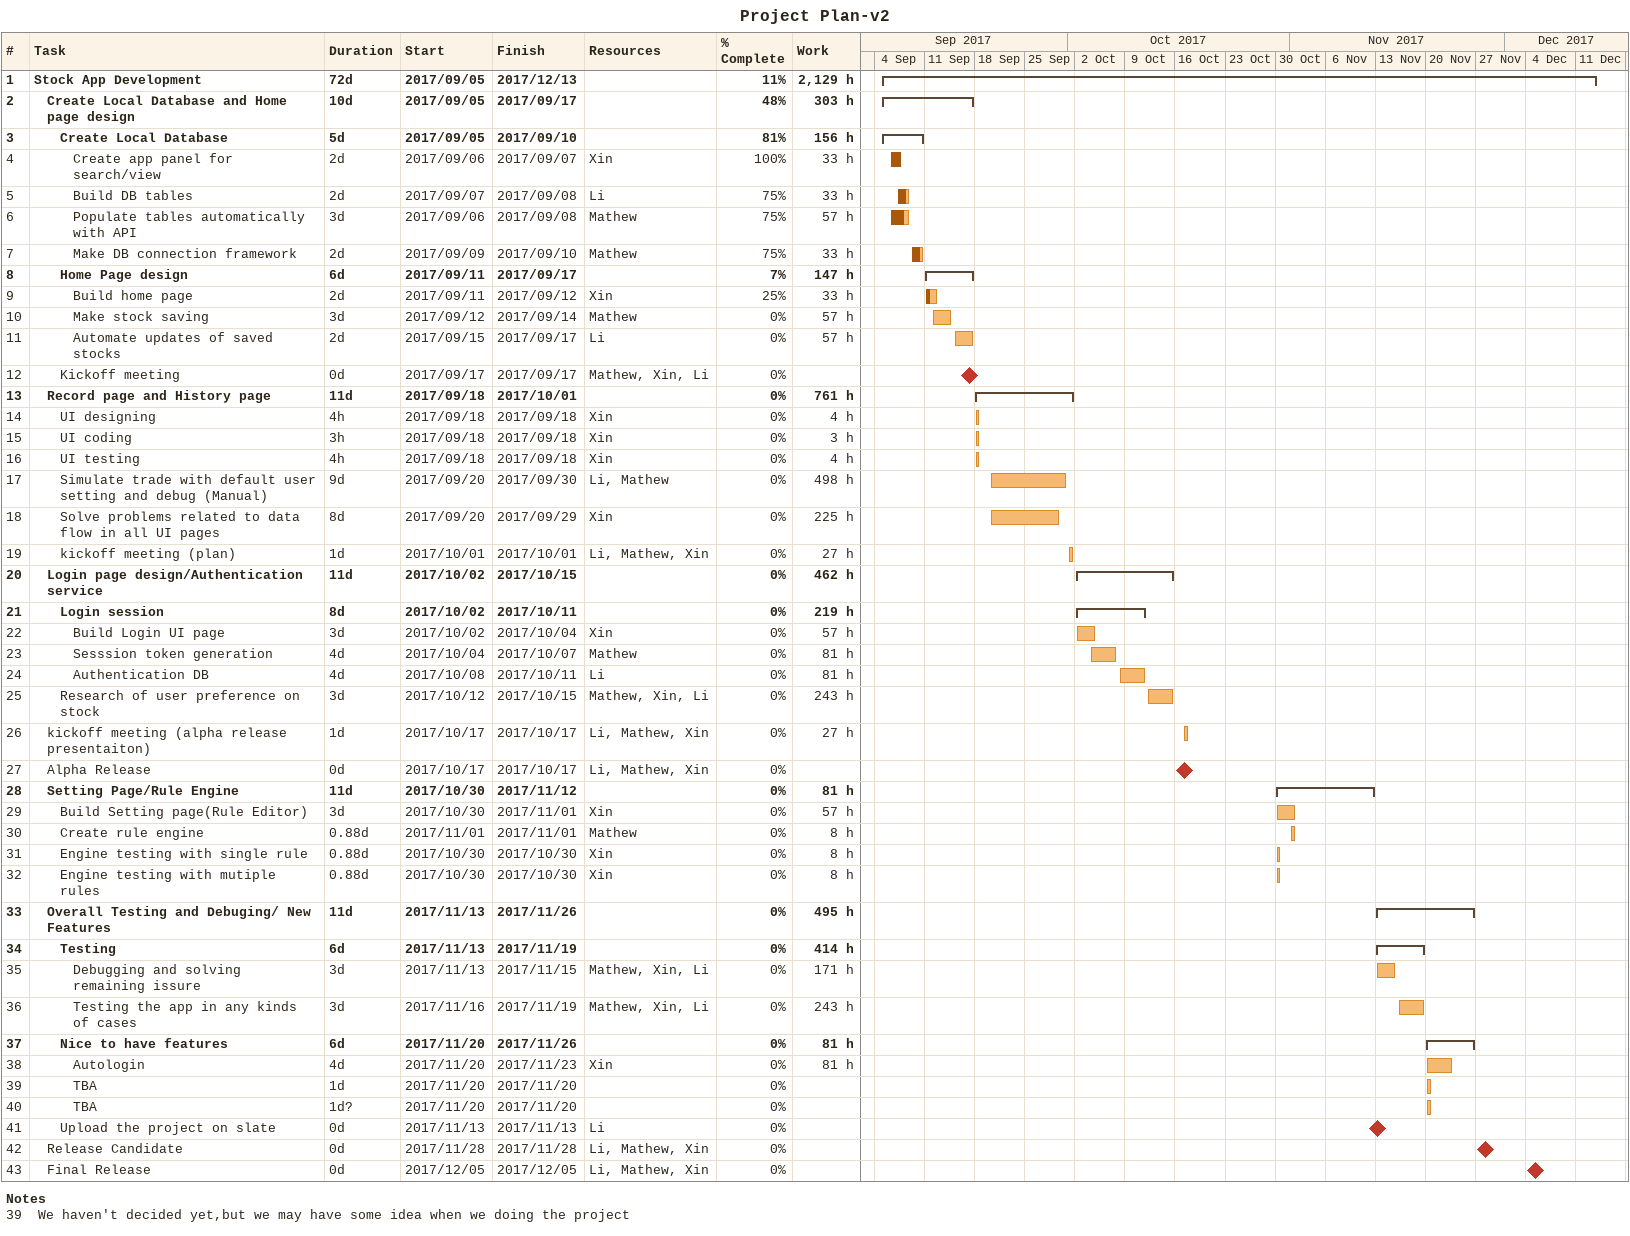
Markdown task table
Project Plan-v2

| ID | Level | Task | Duration | Start | Finish | Resources | % complete | Work (h) |
|---|---|---|---|---|---|---|---|---|
| 1 | 1 | **Stock App Development** | 72d | 2017-09-05 | 2017-12-13 |  | 11 | 2129 |
| 2 | 2 | **Create Local Database and Home page design** | 10d | 2017-09-05 | 2017-09-17 |  | 48 | 303 |
| 3 | 3 | **Create Local Database** | 5d | 2017-09-05 | 2017-09-10 |  | 81 | 156 |
| 4 | 4 | Create app panel for search/view | 2d | 2017-09-06 | 2017-09-07 | Xin | 100 | 33 |
| 5 | 4 | Build DB tables | 2d | 2017-09-07 | 2017-09-08 | Li | 75 | 33 |
| 6 | 4 | Populate tables automatically with API | 3d | 2017-09-06 | 2017-09-08 | Mathew | 75 | 57 |
| 7 | 4 | Make DB connection framework | 2d | 2017-09-09 | 2017-09-10 | Mathew | 75 | 33 |
| 8 | 3 | **Home Page design** | 6d | 2017-09-11 | 2017-09-17 |  | 7 | 147 |
| 9 | 4 | Build home page | 2d | 2017-09-11 | 2017-09-12 | Xin | 25 | 33 |
| 10 | 4 | Make stock saving | 3d | 2017-09-12 | 2017-09-14 | Mathew | 0 | 57 |
| 11 | 4 | Automate updates of saved stocks | 2d | 2017-09-15 | 2017-09-17 | Li | 0 | 57 |
| 12 | 3 | Kickoff meeting | 0d | 2017-09-17 | 2017-09-17 | Mathew, Xin, Li | 0 |  |
| 13 | 2 | **Record page and History page** | 11d | 2017-09-18 | 2017-10-01 |  | 0 | 761 |
| 14 | 3 | UI designing | 4h | 2017-09-18 | 2017-09-18 | Xin | 0 | 4 |
| 15 | 3 | UI coding | 3h | 2017-09-18 | 2017-09-18 | Xin | 0 | 3 |
| 16 | 3 | UI testing | 4h | 2017-09-18 | 2017-09-18 | Xin | 0 | 4 |
| 17 | 3 | Simulate trade with default user setting and debug (Manual) | 9d | 2017-09-20 | 2017-09-30 | Li, Mathew | 0 | 498 |
| 18 | 3 | Solve problems related to data flow in all UI pages | 8d | 2017-09-20 | 2017-09-29 | Xin | 0 | 225 |
| 19 | 3 | kickoff meeting (plan) | 1d | 2017-10-01 | 2017-10-01 | Li, Mathew, Xin | 0 | 27 |
| 20 | 2 | **Login page design/Authentication service** | 11d | 2017-10-02 | 2017-10-15 |  | 0 | 462 |
| 21 | 3 | **Login session** | 8d | 2017-10-02 | 2017-10-11 |  | 0 | 219 |
| 22 | 4 | Build Login UI page | 3d | 2017-10-02 | 2017-10-04 | Xin | 0 | 57 |
| 23 | 4 | Sesssion token generation | 4d | 2017-10-04 | 2017-10-07 | Mathew | 0 | 81 |
| 24 | 4 | Authentication DB | 4d | 2017-10-08 | 2017-10-11 | Li | 0 | 81 |
| 25 | 3 | Research of user preference on stock | 3d | 2017-10-12 | 2017-10-15 | Mathew, Xin, Li | 0 | 243 |
| 26 | 2 | kickoff meeting (alpha release presentaiton) | 1d | 2017-10-17 | 2017-10-17 | Li, Mathew, Xin | 0 | 27 |
| 27 | 2 | Alpha Release | 0d | 2017-10-17 | 2017-10-17 | Li, Mathew, Xin | 0 |  |
| 28 | 2 | **Setting Page/Rule Engine** | 11d | 2017-10-30 | 2017-11-12 |  | 0 | 81 |
| 29 | 3 | Build Setting page(Rule Editor) | 3d | 2017-10-30 | 2017-11-01 | Xin | 0 | 57 |
| 30 | 3 | Create rule engine | 0.88d | 2017-11-01 | 2017-11-01 | Mathew | 0 | 8 |
| 31 | 3 | Engine testing with single rule | 0.88d | 2017-10-30 | 2017-10-30 | Xin | 0 | 8 |
| 32 | 3 | Engine testing with mutiple rules | 0.88d | 2017-10-30 | 2017-10-30 | Xin | 0 | 8 |
| 33 | 2 | **Overall Testing and Debuging/ New Features** | 11d | 2017-11-13 | 2017-11-26 |  | 0 | 495 |
| 34 | 3 | **Testing** | 6d | 2017-11-13 | 2017-11-19 |  | 0 | 414 |
| 35 | 4 | Debugging and solving remaining issure | 3d | 2017-11-13 | 2017-11-15 | Mathew, Xin, Li | 0 | 171 |
| 36 | 4 | Testing the app in any kinds of cases | 3d | 2017-11-16 | 2017-11-19 | Mathew, Xin, Li | 0 | 243 |
| 37 | 3 | **Nice to have features** | 6d | 2017-11-20 | 2017-11-26 |  | 0 | 81 |
| 38 | 4 | Autologin | 4d | 2017-11-20 | 2017-11-23 | Xin | 0 | 81 |
| 39 | 4 | TBA | 1d | 2017-11-20 | 2017-11-20 |  | 0 |  |
| 40 | 4 | TBA | 1d? | 2017-11-20 | 2017-11-20 |  | 0 |  |
| 41 | 3 | Upload the project on slate | 0d | 2017-11-13 | 2017-11-13 | Li | 0 |  |
| 42 | 2 | Release Candidate | 0d | 2017-11-28 | 2017-11-28 | Li, Mathew, Xin | 0 |  |
| 43 | 2 | Final Release | 0d | 2017-12-05 | 2017-12-05 | Li, Mathew, Xin | 0 |  |

Notes
- 39: We haven't decided yet,but we may have some idea when we doing the project
